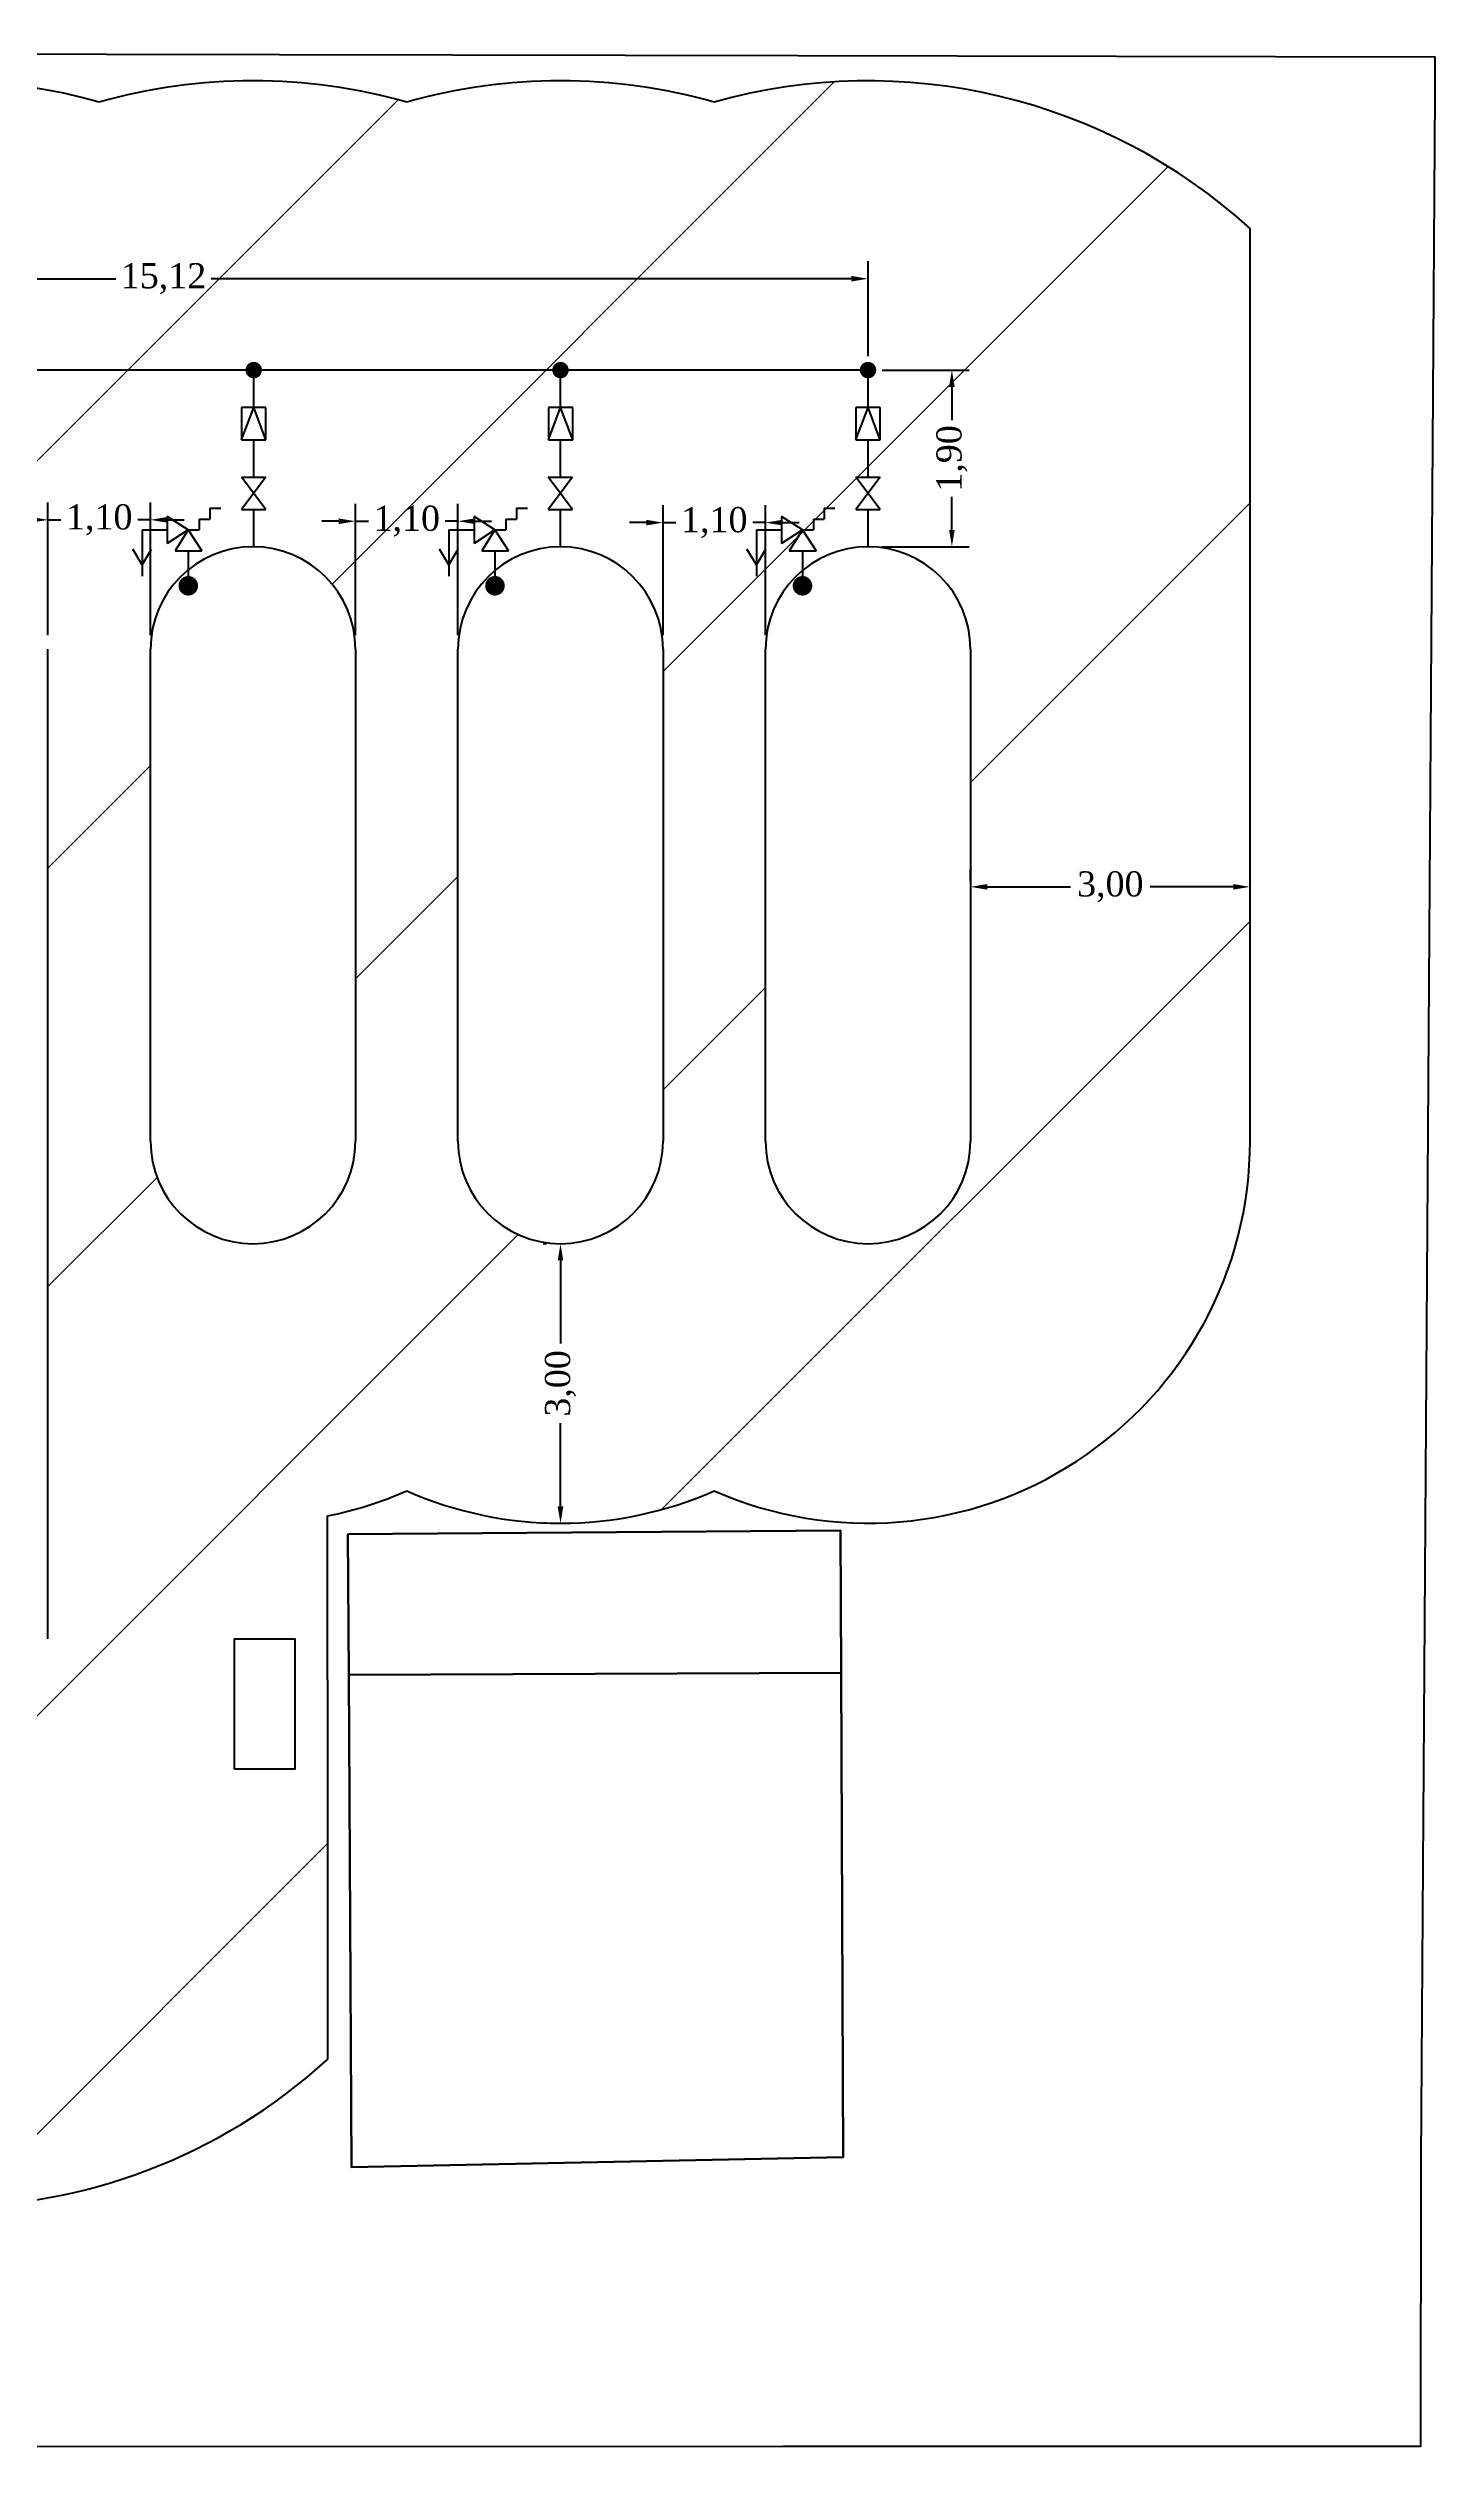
# Model space of a CAD drawing. Header units: metres. Extents: x 7284.4 to 7334.4, y 119725.8 to 119752.1.
# Drawn here: x 7319.49 to 7334.38, y 119726.36 to 119752.12 of the extents above; entities that cross this region are included whole.
import ezdxf

# ---------------------------------------------------------------- set-up
doc = ezdxf.new("R2010")
doc.units = ezdxf.units.M
for name, color, linetype in [('Cerramiento', 110, 'Continuous'), ('CONSTRUCCION', 6, 'Continuous'), ('Deposito', 110, 'Continuous'), ('PARCELA', 7, 'Continuous'), ('UNIFILAR', 7, 'Continuous')]:
    doc.layers.add(name, color=color, linetype=linetype)
doc.layers.add('COTAS', color=7, linetype='Continuous', true_color=0xe46f1b)
doc.layers.add('COTAS_Inst', color=7, linetype='Continuous', true_color=0xe46f1b)
doc.layers.add('sombreado', color=255, linetype='Continuous', lineweight=18)
doc.styles.add('Times New Roman 3.5 mm', font='times.ttf')
doc.dimstyles.new('Ing_España', dxfattribs={"dimscale": 1e-06, "dimtxt": 1.8, "dimasz": 1.2, "dimexe": 1.25, "dimexo": 1, "dimtad": 0, "dimzin": 1, "dimtxsty": 'Times New Roman 3.5 mm', "dimcen": 2.5, "dimadec": 0, "dimazin": 0, "dimtfac": 1, "dimtmove": 0, "dimatfit": 3, "dimfxl": 1, "dimarcsym": 0})

# ---------------------------------------------------------------- blocks, each defined once
blk = doc.blocks.new('NUDO_DERIVACION_GAS')
at = {"color": 0, "linetype": 'Continuous'}
for points in [[(-0.742494, 0.10584), (-0.749351, 0.031185), (-0.748721, -0.043781), (-0.749351, 0.031185)], [(-0.728219, 0.179437), (-0.742494, 0.10584), (-0.74061, -0.118309), (-0.748721, -0.043781)], [(-0.706667, 0.251241), (-0.728219, 0.179437), (-0.725099, -0.191656), (-0.74061, -0.118309)], [(-0.678054, 0.320535), (-0.706667, 0.251241), (-0.702343, -0.263087), (-0.725099, -0.191656)], [(-0.642667, 0.386626), (-0.678054, 0.320535), (-0.672569, -0.33189), (-0.702343, -0.263087)], [(-0.600858, 0.448854), (-0.642667, 0.386626), (-0.636075, -0.397377), (-0.672569, -0.33189)], [(-0.553045, 0.506597), (-0.600858, 0.448854), (-0.593226, -0.458893), (-0.636075, -0.397377)], [(-0.499707, 0.559279), (-0.553045, 0.506597), (-0.544449, -0.515825), (-0.593226, -0.458893)], [(-0.441376, 0.606372), (-0.499707, 0.559279), (-0.490233, -0.567602), (-0.544449, -0.515825)], [(-0.378635, 0.647407), (-0.441376, 0.606372), (-0.431118, -0.613708), (-0.490233, -0.567602)], [(-0.31211, 0.681973), (-0.378635, 0.647407), (-0.367696, -0.653682), (-0.431118, -0.613708)], [(-0.242467, 0.709725), (-0.31211, 0.681973), (-0.300599, -0.687124), (-0.367696, -0.653682)], [(-0.170402, 0.730386), (-0.242467, 0.709725), (-0.2305, -0.713702), (-0.300599, -0.687124)], [(-0.096633, 0.743749), (-0.170402, 0.730386), (-0.158097, -0.733148), (-0.2305, -0.713702)], [(-0.0219, 0.74968), (-0.096633, 0.743749), (-0.084114, -0.745268), (-0.158097, -0.733148)], [(0.053053, 0.748121), (-0.0219, 0.74968), (-0.009291, -0.749942), (-0.084114, -0.745268)], [(0.127475, 0.739087), (0.053053, 0.748121), (0.065624, -0.747123), (-0.009291, -0.749942)], [(0.200624, 0.722669), (0.127475, 0.739087), (0.139884, -0.736839), (0.065624, -0.747123)], [(0.271768, 0.699029), (0.200624, 0.722669), (0.212747, -0.719193), (0.139884, -0.736839)], [(0.340197, 0.668406), (0.271768, 0.699029), (0.283483, -0.694361), (0.212747, -0.719193)], [(0.405227, 0.631103), (0.340197, 0.668406), (0.351388, -0.662591), (0.283483, -0.694361)], [(0.466207, 0.587495), (0.405227, 0.631103), (0.415781, -0.624201), (0.351388, -0.662591)], [(0.52253, 0.538017), (0.466207, 0.587495), (0.47602, -0.579573), (0.415781, -0.624201)], [(0.573632, 0.483163), (0.52253, 0.538017), (0.531502, -0.529155), (0.47602, -0.579573)], [(0.619002, 0.423482), (0.573632, 0.483163), (0.581674, -0.47345), (0.531502, -0.529155)], [(0.658187, 0.359569), (0.619002, 0.423482), (0.626035, -0.413014), (0.581674, -0.47345)], [(0.690796, 0.292064), (0.658187, 0.359569), (0.66414, -0.348452), (0.626035, -0.413014)], [(0.716502, 0.22164), (0.690796, 0.292064), (0.695609, -0.280407), (0.66414, -0.348452)], [(0.73505, 0.149002), (0.716502, 0.22164), (0.720128, -0.209562), (0.695609, -0.280407)], [(0.746253, 0.074875), (0.73505, 0.149002), (0.737451, -0.136622), (0.720128, -0.209562)], [(0.75, 0), (0.746253, 0.074875), (0.747407, -0.062317), (0.737451, -0.136622)]]:
    blk.add_solid(points, dxfattribs=at)
blk = doc.blocks.new('VALVULA_ALIVIO_GAS')
at = {"color": 0, "linetype": 'Continuous'}
for p, q in [((0.058089, 0.208124), (0.058089, 0.179079)), ((0.058089, 0.208124), (0.087134, 0.208124)), ((-0.123849, 0.150034), (-0.056295, 0.150034)), ((-0.123849, 0.150034), (-0.123849, 0.026185)), ((-0.056295, 0.185626), (-0.056295, 0.113401)), ((0, 0.150034), (-0.056295, 0.185626)), ((0, 0.150034), (-0.056295, 0.113401)), ((0, 0.150034), (-0.035592, 0.093739)), ((0, 0.150034), (0.029045, 0.150034)), ((0, 0.150034), (0.036633, 0.093739)), ((0.029045, 0.179079), (0.029045, 0.150034)), ((0.029045, 0.179079), (0.058089, 0.179079)), ((-0.123849, 0.056003), (-0.149225, 0.098118)), ((-0.123849, 0.056003), (-0.098473, 0.098118)), ((-0.035592, 0.093739), (0.036633, 0.093739)), ((0, 0.093739), (0, 0.026185))]:
    blk.add_line(p, q, dxfattribs=at)
for points in [[(-0.025977, 0.003703), (-0.026217, 0.001091), (-0.026195, -0.001532), (-0.026217, 0.001091)], [(-0.025477, 0.006278), (-0.025977, 0.003703), (-0.025911, -0.004139), (-0.026195, -0.001532)], [(-0.024723, 0.00879), (-0.025477, 0.006278), (-0.025368, -0.006705), (-0.025911, -0.004139)], [(-0.023722, 0.011214), (-0.024723, 0.00879), (-0.024572, -0.009204), (-0.025368, -0.006705)], [(-0.022484, 0.013526), (-0.023722, 0.011214), (-0.02353, -0.011611), (-0.024572, -0.009204)], [(-0.021021, 0.015704), (-0.022484, 0.013526), (-0.022254, -0.013903), (-0.02353, -0.011611)], [(-0.019349, 0.017724), (-0.021021, 0.015704), (-0.020754, -0.016055), (-0.022254, -0.013903)], [(-0.017483, 0.019567), (-0.019349, 0.017724), (-0.019048, -0.018047), (-0.020754, -0.016055)], [(-0.015442, 0.021214), (-0.017483, 0.019567), (-0.017151, -0.019858), (-0.019048, -0.018047)], [(-0.013247, 0.02265), (-0.015442, 0.021214), (-0.015083, -0.021471), (-0.017151, -0.019858)], [(-0.010919, 0.023859), (-0.013247, 0.02265), (-0.012864, -0.02287), (-0.015083, -0.021471)], [(-0.008483, 0.02483), (-0.010919, 0.023859), (-0.010517, -0.02404), (-0.012864, -0.02287)], [(-0.005962, 0.025553), (-0.008483, 0.02483), (-0.008064, -0.024969), (-0.010517, -0.02404)], [(-0.003381, 0.026021), (-0.005962, 0.025553), (-0.005531, -0.02565), (-0.008064, -0.024969)], [(-0.000766, 0.026228), (-0.003381, 0.026021), (-0.002943, -0.026074), (-0.005531, -0.02565)], [(0.001856, 0.026174), (-0.000766, 0.026228), (-0.000325, -0.026237), (-0.002943, -0.026074)], [(0.00446, 0.025858), (0.001856, 0.026174), (0.002296, -0.026139), (-0.000325, -0.026237)], [(0.007019, 0.025283), (0.00446, 0.025858), (0.004894, -0.025779), (0.002296, -0.026139)], [(0.009508, 0.024456), (0.007019, 0.025283), (0.007443, -0.025162), (0.004894, -0.025779)], [(0.011902, 0.023385), (0.009508, 0.024456), (0.009918, -0.024293), (0.007443, -0.025162)], [(0.014177, 0.02208), (0.011902, 0.023385), (0.012294, -0.023181), (0.009918, -0.024293)], [(0.016311, 0.020554), (0.014177, 0.02208), (0.014546, -0.021838), (0.012294, -0.023181)], [(0.018281, 0.018823), (0.016311, 0.020554), (0.016654, -0.020277), (0.014546, -0.021838)], [(0.020069, 0.016904), (0.018281, 0.018823), (0.018595, -0.018513), (0.016654, -0.020277)], [(0.021656, 0.014816), (0.020069, 0.016904), (0.02035, -0.016564), (0.018595, -0.018513)], [(0.023027, 0.01258), (0.021656, 0.014816), (0.021902, -0.01445), (0.02035, -0.016564)], [(0.024168, 0.010218), (0.023027, 0.01258), (0.023235, -0.012191), (0.021902, -0.01445)], [(0.025067, 0.007754), (0.024168, 0.010218), (0.024336, -0.00981), (0.023235, -0.012191)], [(0.025716, 0.005213), (0.025067, 0.007754), (0.025194, -0.007332), (0.024336, -0.00981)], [(0.026108, 0.00262), (0.025716, 0.005213), (0.0258, -0.00478), (0.025194, -0.007332)], [(0.026239, 0), (0.026108, 0.00262), (0.026149, -0.00218), (0.0258, -0.00478)]]:
    blk.add_solid(points, dxfattribs=at)
blk = doc.blocks.new('VALVULA_REG_PRESION_GAS')
at = {"color": 0, "linetype": 'Continuous'}
for p, q in [((-1.50002, 1.125), (1.49998, 0)), ((1.49998, 1.125), (-1.50002, 1.125)), ((-1.50002, 1.125), (-1.50002, -1.125)), ((-1.50002, -1.125), (1.49998, 0)), ((1.49998, -1.125), (1.49998, 1.125)), ((-1.50002, -1.125), (1.49998, -1.125))]:
    blk.add_line(p, q, dxfattribs=at)
blk = doc.blocks.new('LLAVE_PASO_GAS')
at = {"color": 0, "linetype": 'Continuous'}
for p, q in [((-1.5, 1.125), (1.5, -1.125)), ((1.5, 1.125), (-1.5, -1.125)), ((-1.5, -1.125), (-1.5, 1.125)), ((1.5, -1.125), (1.5, 1.125))]:
    blk.add_line(p, q, dxfattribs=at)
blk = doc.blocks.new('*D35')
at = {"layer": 'COTAS_Inst', "color": 0, "lineweight": -2, "transparency": 16777216}
for p, q in [((7328.444, 119748.664), (7329.38, 119748.664)), ((7329.193, 119748.484), (7329.193, 119748.128)), ((7329.193, 119746.948), (7329.193, 119747.304)), ((7328.443, 119746.768), (7329.38, 119746.768))]:
    blk.add_line(p, q, dxfattribs=at)
at = {"layer": 'COTAS_Inst', "color": 0, "transparency": 16777216}
for points in [[(7329.163, 119748.484), (7329.223, 119748.484), (7329.193, 119748.664)], [(7329.163, 119746.948), (7329.223, 119746.948), (7329.193, 119746.768)]]:
    blk.add_solid(points, dxfattribs=at)
at = {"layer": 'Defpoints', "color": 0, "transparency": 16777216}
for p in [(7328.294, 119748.664), (7329.193, 119748.664), (7328.293, 119746.768)]:
    blk.add_point(p, dxfattribs=at)
at = {"layer": 'COTAS_Inst', "color": 0, "transparency": 16777216, "insert": (7329.193, 119747.716), "char_height": 0.27, "attachment_point": 5, "rotation": 89.9951, "style": 'Times New Roman 3.5 mm'}
blk.add_mtext('1,90', dxfattribs=at)
blk = doc.blocks.new('*D40')
at = {"layer": 'COTAS_Inst', "color": 0, "lineweight": -2, "transparency": 16777216}
for p, q in [((7313.173, 119748.815), (7313.173, 119749.832)), ((7328.293, 119748.814), (7328.293, 119749.832)), ((7313.353, 119749.645), (7320.222, 119749.645)), ((7328.113, 119749.645), (7321.243, 119749.645))]:
    blk.add_line(p, q, dxfattribs=at)
at = {"layer": 'COTAS_Inst', "color": 0, "transparency": 16777216}
for points in [[(7313.353, 119749.675), (7313.353, 119749.615), (7313.173, 119749.645)], [(7328.113, 119749.675), (7328.113, 119749.615), (7328.293, 119749.645)]]:
    blk.add_solid(points, dxfattribs=at)
at = {"layer": 'Defpoints', "color": 0, "transparency": 16777216}
for p in [(7328.293, 119749.645), (7313.173, 119748.665), (7328.293, 119748.664)]:
    blk.add_point(p, dxfattribs=at)
at = {"layer": 'COTAS_Inst', "color": 0, "transparency": 16777216, "insert": (7320.733, 119749.645), "char_height": 0.27, "attachment_point": 5, "style": 'Times New Roman 3.5 mm'}
blk.add_mtext('15,12', dxfattribs=at)
blk = doc.blocks.new('*D55')
at = {"layer": 'COTAS', "color": 0, "lineweight": -2, "transparency": 16777216}
for p, q in [((7319.493, 119745.818), (7319.493, 119747.244)), ((7320.593, 119745.818), (7320.593, 119747.244)), ((7319.313, 119747.057), (7319.133, 119747.057)), ((7319.493, 119747.057), (7319.631, 119747.057)), ((7320.593, 119747.057), (7320.456, 119747.057)), ((7320.773, 119747.057), (7320.953, 119747.057))]:
    blk.add_line(p, q, dxfattribs=at)
at = {"layer": 'COTAS', "color": 0, "transparency": 16777216}
for points in [[(7319.313, 119747.087), (7319.313, 119747.027), (7319.493, 119747.057)], [(7320.773, 119747.087), (7320.773, 119747.027), (7320.593, 119747.057)]]:
    blk.add_solid(points, dxfattribs=at)
at = {"layer": 'Defpoints', "color": 0, "transparency": 16777216}
for p in [(7320.593, 119747.057), (7319.493, 119745.668), (7320.593, 119745.668)]:
    blk.add_point(p, dxfattribs=at)
at = {"layer": 'COTAS', "color": 0, "transparency": 16777216, "insert": (7320.043, 119747.057), "char_height": 0.27, "attachment_point": 5, "style": 'Times New Roman 3.5 mm'}
blk.add_mtext('1,10', dxfattribs=at)
blk = doc.blocks.new('*D59')
at = {"layer": 'COTAS', "color": 0, "lineweight": -2, "transparency": 16777216}
for p, q in [((7322.793, 119745.818), (7322.793, 119747.229)), ((7323.893, 119745.818), (7323.893, 119747.229)), ((7322.613, 119747.042), (7322.433, 119747.042)), ((7322.793, 119747.042), (7322.931, 119747.042)), ((7323.893, 119747.042), (7323.756, 119747.042)), ((7324.073, 119747.042), (7324.253, 119747.042))]:
    blk.add_line(p, q, dxfattribs=at)
at = {"layer": 'COTAS', "color": 0, "transparency": 16777216}
for points in [[(7322.613, 119747.072), (7322.613, 119747.012), (7322.793, 119747.042)], [(7324.073, 119747.072), (7324.073, 119747.012), (7323.893, 119747.042)]]:
    blk.add_solid(points, dxfattribs=at)
at = {"layer": 'Defpoints', "color": 0, "transparency": 16777216}
for p in [(7323.893, 119747.042), (7322.793, 119745.668), (7323.893, 119745.668)]:
    blk.add_point(p, dxfattribs=at)
at = {"layer": 'COTAS', "color": 0, "transparency": 16777216, "insert": (7323.343, 119747.042), "char_height": 0.27, "attachment_point": 5, "style": 'Times New Roman 3.5 mm'}
blk.add_mtext('1,10', dxfattribs=at)
blk = doc.blocks.new('*D60')
at = {"layer": 'COTAS', "color": 0, "lineweight": -2, "transparency": 16777216}
for p, q in [((7326.093, 119745.818), (7326.093, 119747.214)), ((7327.193, 119745.818), (7327.193, 119747.214)), ((7325.913, 119747.027), (7325.733, 119747.027)), ((7326.093, 119747.027), (7326.231, 119747.027)), ((7327.193, 119747.027), (7327.056, 119747.027)), ((7327.373, 119747.027), (7327.553, 119747.027))]:
    blk.add_line(p, q, dxfattribs=at)
at = {"layer": 'COTAS', "color": 0, "transparency": 16777216}
for points in [[(7325.913, 119747.057), (7325.913, 119746.997), (7326.093, 119747.027)], [(7327.373, 119747.057), (7327.373, 119746.997), (7327.193, 119747.027)]]:
    blk.add_solid(points, dxfattribs=at)
at = {"layer": 'Defpoints', "color": 0, "transparency": 16777216}
for p in [(7327.193, 119747.027), (7326.093, 119745.668), (7327.193, 119745.668)]:
    blk.add_point(p, dxfattribs=at)
at = {"layer": 'COTAS', "color": 0, "transparency": 16777216, "insert": (7326.643, 119747.027), "char_height": 0.27, "attachment_point": 5, "style": 'Times New Roman 3.5 mm'}
blk.add_mtext('1,10', dxfattribs=at)
blk = doc.blocks.new('*D61')
at = {"layer": 'COTAS', "color": 0, "lineweight": -2, "transparency": 16777216}
for p, q in [((7329.393, 119743.178), (7329.393, 119743.305)), ((7329.573, 119743.118), (7330.466, 119743.118)), ((7332.213, 119743.118), (7331.321, 119743.118)), ((7332.393, 119743.178), (7332.393, 119743.305))]:
    blk.add_line(p, q, dxfattribs=at)
at = {"layer": 'COTAS', "color": 0, "transparency": 16777216}
for points in [[(7329.573, 119743.148), (7329.573, 119743.088), (7329.393, 119743.118)], [(7332.213, 119743.148), (7332.213, 119743.088), (7332.393, 119743.118)]]:
    blk.add_solid(points, dxfattribs=at)
at = {"layer": 'Defpoints', "color": 0, "transparency": 16777216}
for p in [(7332.393, 119743.118), (7329.393, 119743.028), (7332.393, 119743.028)]:
    blk.add_point(p, dxfattribs=at)
at = {"layer": 'COTAS', "color": 0, "transparency": 16777216, "insert": (7330.893, 119743.118), "char_height": 0.27, "attachment_point": 5, "style": 'Times New Roman 3.5 mm'}
blk.add_mtext('3,00', dxfattribs=at)
blk = doc.blocks.new('*D62')
at = {"layer": 'COTAS', "color": 0, "lineweight": -2, "transparency": 16777216}
for p, q in [((7324.843, 119739.288), (7324.806, 119739.288)), ((7324.993, 119739.108), (7324.993, 119738.216)), ((7324.993, 119736.468), (7324.993, 119737.361)), ((7324.843, 119736.288), (7324.806, 119736.288))]:
    blk.add_line(p, q, dxfattribs=at)
at = {"layer": 'COTAS', "color": 0, "transparency": 16777216}
for points in [[(7324.963, 119739.108), (7325.023, 119739.108), (7324.993, 119739.288)], [(7324.963, 119736.468), (7325.023, 119736.468), (7324.993, 119736.288)]]:
    blk.add_solid(points, dxfattribs=at)
at = {"layer": 'Defpoints', "color": 0, "transparency": 16777216}
for p in [(7324.993, 119739.288), (7324.993, 119736.288), (7324.993, 119736.288)]:
    blk.add_point(p, dxfattribs=at)
at = {"layer": 'COTAS', "color": 0, "transparency": 16777216, "insert": (7324.993, 119737.788), "char_height": 0.27, "attachment_point": 5, "rotation": 90, "style": 'Times New Roman 3.5 mm'}
blk.add_mtext('3,00', dxfattribs=at)

msp = doc.modelspace()

# ---------------------------------------------------------------- hatches: boundary and pattern name
at = {"layer": 'sombreado'}
h = msp.add_hatch(dxfattribs=at)
h.set_pattern_fill('ANSI31', color=256)
h.paths.add_polyline_path([(7322.793, 119745.668), (7322.793, 119740.388, -1.000013), (7320.593, 119740.388), (7320.593, 119745.668, -0.999987)], flags=16)
h.paths.add_polyline_path([(7319.493, 119745.668), (7319.493, 119735.048, -0.999987), (7317.293, 119735.048), (7317.293, 119745.668, -1.000013)], flags=16)
h.paths.add_polyline_path([(7318.793, 119745.168), (7318.793, 119744.768), (7317.993, 119744.768), (7317.993, 119745.168)], flags=0)
h.paths.add_polyline_path([(7326.093, 119745.668), (7326.093, 119740.388, -1.000013), (7323.893, 119740.388), (7323.893, 119745.668, -0.999987)], flags=16)
h.paths.add_polyline_path([(7329.393, 119745.668), (7329.393, 119740.388, -1), (7327.193, 119740.388), (7327.193, 119745.668, -1)], flags=16)
edge = h.paths.add_edge_path()
edge.add_arc((7318.393, 119735.048), 6.1, 227.7682, 312.2318)
edge.add_line((7322.493, 119730.532), (7322.493, 119736.367))
edge.add_arc((7321.693, 119740.388), 4.1, 281.2518, 293.7307)
edge.add_arc((7324.993, 119740.388), 4.1, 246.2693, 293.7307)
edge.add_arc((7328.293, 119740.388), 4.1, 246.2693, 360.0008)
edge.add_line((7332.393, 119740.388), (7332.393, 119750.185))
edge.add_arc((7328.293, 119745.668), 6.1, 47.7682, 105.6935)
edge.add_arc((7324.993, 119745.668), 6.1, 74.3065, 105.6935)
edge.add_arc((7321.693, 119745.668), 6.1, 74.3065, 105.6935)
edge.add_arc((7318.393, 119745.668), 6.1, 74.3065, 132.2318)
edge.add_line((7314.293, 119750.185), (7314.293, 119730.532))

# ---------------------------------------------------------------- linework, layer by layer
at = {"layer": 'Cerramiento', "linetype": 'Continuous'}
for p, q in [((7332.393, 119740.388), (7332.393, 119750.185)), ((7322.493, 119734.608), (7322.493, 119736.367)), ((7322.493, 119734.608), (7322.493, 119730.532))]:
    msp.add_line(p, q, dxfattribs=at)
for centre, radius, start, end in [((7318.393, 119745.668), 6.1, 74.3064, 132.2315), ((7321.693, 119745.668), 6.1, 74.3064, 105.6936), ((7324.993, 119745.668), 6.1, 74.3064, 105.6936), ((7328.293, 119745.668), 6.1, 47.7685, 105.6936), ((7328.293, 119740.388), 4.1, 246.2694, 0), ((7321.693, 119740.388), 4.1, 281.2519, 293.7306), ((7324.993, 119740.388), 4.1, 246.2694, 293.7306)]:
    msp.add_arc(centre, radius, start, end, dxfattribs=at)
at = {"layer": 'Cerramiento'}
msp.add_arc((7318.393, 119735.048), 6.1, 227.7682, 312.2318, dxfattribs=at)
at = {"layer": 'CONSTRUCCION'}
for points in [[(7301.562, 119752.089), (7327.543, 119752.04), (7334.377, 119752.027), (7334.376, 119751.618), (7334.353, 119748.411), (7334.224, 119729.451), (7334.22, 119726.38), (7327.38, 119726.38), (7301.382, 119726.369)], [(7328.004, 119734.683), (7327.998, 119736.21), (7322.712, 119736.172), (7322.72, 119734.66), (7322.751, 119729.376), (7328.025, 119729.485), (7328.004, 119734.683)], [(7322.72, 119734.66), (7322.712, 119736.172), (7327.998, 119736.21), (7328.004, 119734.683), (7322.72, 119734.66)], [(7328.004, 119734.683), (7328.025, 119729.485), (7322.751, 119729.376), (7322.72, 119734.66), (7328.004, 119734.683)]]:
    msp.add_lwpolyline(points, dxfattribs=at)
at = {"layer": 'Deposito', "linetype": 'Continuous'}
for p, q in [((7319.493, 119735.048), (7319.493, 119745.668)), ((7320.593, 119740.388), (7320.593, 119745.668)), ((7322.793, 119745.668), (7322.793, 119740.388)), ((7323.893, 119740.388), (7323.893, 119745.668)), ((7326.093, 119745.668), (7326.093, 119740.388)), ((7327.193, 119740.388), (7327.193, 119745.668)), ((7329.393, 119745.668), (7329.393, 119740.388))]:
    msp.add_line(p, q, dxfattribs=at)
at = {"layer": 'Deposito'}
msp.add_lwpolyline([(7321.493, 119733.648), (7321.493, 119735.048), (7322.143, 119735.048), (7322.143, 119733.648)], close=True, dxfattribs=at)
at = {"layer": 'Deposito', "linetype": 'Continuous'}
for centre, start, end in [((7321.693, 119745.668), 0, 180), ((7324.993, 119745.668), 0, 180), ((7328.293, 119745.668), 0, 180), ((7321.693, 119740.388), 180, 0), ((7324.993, 119740.388), 180, 0), ((7328.293, 119740.388), 180, 0)]:
    msp.add_arc(centre, 1.1, start, end, dxfattribs=at)
at = {"layer": 'PARCELA'}
msp.add_lwpolyline([(7284.355, 119738.611), (7284.355, 119738.953), (7303.79, 119738.916), (7303.79, 119739.248), (7303.79, 119741.141), (7303.794, 119750.266), (7301.549, 119750.266), (7297.249, 119750.267), (7286.899, 119750.27), (7284.359, 119750.271), (7284.36, 119751.712), (7284.361, 119752.121), (7301.562, 119752.089), (7327.543, 119752.04), (7334.377, 119752.027), (7334.376, 119751.618), (7334.353, 119748.411), (7334.224, 119729.451), (7334.22, 119726.38), (7327.38, 119726.38), (7301.382, 119726.369), (7285.406, 119726.363), (7284.353, 119726.38), (7284.355, 119738.611)], dxfattribs=at)
at = {"layer": 'UNIFILAR'}
for p, q in [((7328.293, 119748.664), (7311.835, 119748.665)), ((7321.701, 119748.264), (7321.701, 119748.664)), ((7324.993, 119748.264), (7324.993, 119748.664)), ((7328.293, 119748.264), (7328.293, 119748.664)), ((7321.702, 119747.515), (7321.702, 119747.915)), ((7324.993, 119747.515), (7324.993, 119747.915)), ((7328.293, 119747.515), (7328.293, 119747.915)), ((7321.702, 119746.768), (7321.702, 119747.168)), ((7324.993, 119746.768), (7324.993, 119747.168)), ((7328.293, 119746.768), (7328.293, 119747.168))]:
    msp.add_line(p, q, dxfattribs=at)

# ---------------------------------------------------------------- block references
for name, p, xscale, yscale, zscale in [('NUDO_DERIVACION_GAS', (7321.701, 119748.664), 0.1175477341808135, 0.1175477341808135, 0.1175477341808135), ('NUDO_DERIVACION_GAS', (7324.993, 119748.664), 0.1175477341808135, 0.1175477341808135, 0.1175477341808135), ('NUDO_DERIVACION_GAS', (7328.293, 119748.664), 0.1175477341808135, 0.1175477341808135, 0.1175477341808135), ('VALVULA_ALIVIO_GAS', (7320.999, 119746.349), 4, 4, 4), ('VALVULA_ALIVIO_GAS', (7324.29, 119746.349), 4, 4, 4), ('VALVULA_ALIVIO_GAS', (7327.59, 119746.349), 4, 4, 4)]:
    msp.add_blockref(name, p, dxfattribs=dict(at, xscale=xscale, yscale=yscale, zscale=zscale))
for name, p, xscale, yscale, zscale, rotation in [('VALVULA_REG_PRESION_GAS', (7321.701, 119748.089), 0.1160489339889465, 0.1160489339889465, 0.1160489339889465, 90), ('VALVULA_REG_PRESION_GAS', (7324.993, 119748.09), 0.1160489339889465, 0.1160489339889465, 0.1160489339889465, 90), ('VALVULA_REG_PRESION_GAS', (7328.293, 119748.09), 0.1160489339889465, 0.1160489339889465, 0.1160489339889465, 90), ('LLAVE_PASO_GAS', (7321.7, 119747.342), 0.1157299190393979, 0.1157299190393979, 0.1157299190393979, 270), ('LLAVE_PASO_GAS', (7324.992, 119747.342), 0.1157299190393979, 0.1157299190393979, 0.1157299190393979, 270), ('LLAVE_PASO_GAS', (7328.292, 119747.342), 0.1157299190393979, 0.1157299190393979, 0.1157299190393979, 270)]:
    msp.add_blockref(name, p, dxfattribs=dict(at, xscale=xscale, yscale=yscale, zscale=zscale, rotation=rotation))

# ---------------------------------------------------------------- dimensions: what is measured, and where the dimension line sits
at = {"layer": 'COTAS'}
for base, p1, p2, picture, middle in [((7320.593, 119747.057), (7319.493, 119745.668), (7320.593, 119745.668), '*D55', (7320.043, 119747.057)), ((7323.893, 119747.042), (7322.793, 119745.668), (7323.893, 119745.668), '*D59', (7323.343, 119747.042)), ((7327.193, 119747.027), (7326.093, 119745.668), (7327.193, 119745.668), '*D60', (7326.643, 119747.027)), ((7332.393, 119743.118), (7329.393, 119743.028), (7332.393, 119743.028), '*D61', (7330.893, 119743.118))]:
    dim = msp.add_linear_dim(base=base, p1=p1, p2=p2, dimstyle='Ing_España', dxfattribs=at)
    dim.commit()
    dim.dimension.update_dxf_attribs({"geometry": picture, "text_midpoint": middle})
dim = msp.add_linear_dim(base=(7324.993, 119736.288), p1=(7324.993, 119739.288), p2=(7324.993, 119736.288), angle=90, dimstyle='Ing_España', dxfattribs=at)
dim.commit()
dim.dimension.update_dxf_attribs({"geometry": '*D62', "text_midpoint": (7324.993, 119737.788)})
at = {"layer": 'COTAS_Inst'}
dim = msp.add_linear_dim(base=(7328.293, 119749.645), p1=(7313.173, 119748.665), p2=(7328.293, 119748.664), dimstyle='Ing_España', dxfattribs=at)
dim.commit()
dim.dimension.update_dxf_attribs({"geometry": '*D40', "text_midpoint": (7320.733, 119749.645)})
dim = msp.add_aligned_dim(p1=(7328.293, 119746.768), p2=(7328.294, 119748.664), distance=-0.899, dimstyle='Ing_España', dxfattribs=at)
dim.commit()
dim.dimension.update_dxf_attribs({"geometry": '*D35', "text_midpoint": (7329.193, 119747.716)})

doc.saveas('drawing.dxf')
